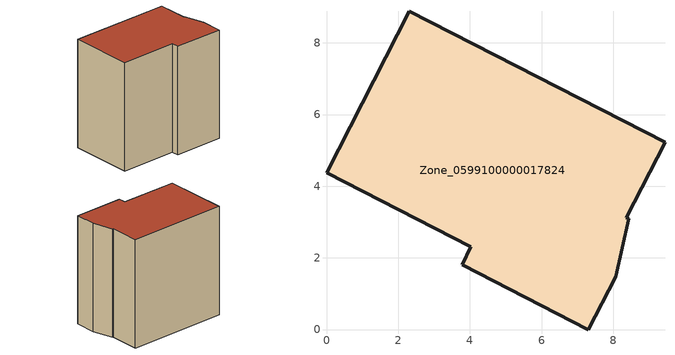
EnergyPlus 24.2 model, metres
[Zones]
Zone_0599100000017824
 floor ground (C_G): 3.79,1.81 4.03,2.31 0,4.38 2.32,8.88 9.45,5.23 8.37,3.12 8.43,3.09 8.07,1.47 7.31,0 z4.02
 wall outside (C_F): 4.03,2.31 3.79,1.81 7.31,0 8.07,1.47 8.43,3.09 8.37,3.12 9.45,5.23 2.32,8.88 0,4.38 4.03,2.31 z4.02:12.64
 roof outside (C_R): 8.07,1.47 8.43,3.09 8.37,3.12 9.45,5.23 2.32,8.88 0,4.38 4.03,2.31 3.79,1.81 7.31,0 z12.64
[BUILDING]
Pand.0599100000017824: North Axis=0; Terrain=City; Loads Convergence Tolerance Value=0.04; Temperature Convergence Tolerance Value=0.4; Solar Distribution=FullExterior; Maximum Number of Warmup Days=25; Minimum Number of Warmup Days=1
[Site:Location]
Rotterdam.The.Hague.AP_ZH_NLD Design_Conditions: Latitude=51.96; Longitude=4.45; Time Zone=1; Elevation=-4.5
[SITE:GROUNDTEMPERATURE:BUILDINGSURFACE]
18, 18, 18, 18, 18, 18, 18, 18, 18, 18, 18, 18
[MATERIAL] Thermal Absorptance=0.9; Solar Absorptance=0.7; Visible Absorptance=0.7
Name | Roughness | Thickness | Conductivity | Density | Specific Heat
G.TC.1992-2005 | MediumSmooth | 0.15 | 0.06 | 540 | 1210
F.TC.1992-2005 | Rough | 0.3 | 0.12 | 1920 | 840
R.TC.1992-2005 | MediumRough | 0.2 | 0.08 | 1500 | 1000
[CONSTRUCTION]
C_G: G.TC.1992-2005
C_F: F.TC.1992-2005
C_R: R.TC.1992-2005
[ZONE]
Zone_0599100000017824: Type=1; Multiplier=1; Ceiling Height=Autocalculate; Volume=Autocalculate; Floor Area=autocalculate; Part of Total Floor Area=Yes
[ZONEINFILTRATION:DESIGNFLOWRATE]
Infil_Zone_0599100000017824: Zone or ZoneList or Space or SpaceList=Zone_0599100000017824; Schedule=AlwaysOn; Design Flow Rate Calculation Method=Flow/Area; Flow Rate per Floor Area=0.0015; Constant Term Coefficient=1; Temperature Term Coefficient=0; Velocity Term Coefficient=0; Velocity Squared Term Coefficient=0
[HVACTEMPLATE:ZONE:IDEALLOADSAIRSYSTEM]
Zone_0599100000017824: Maximum Heating Supply Air Temperature=50; Minimum Cooling Supply Air Temperature=13; Maximum Heating Supply Air Humidity Ratio=0.0156; Minimum Cooling Supply Air Humidity Ratio=0.0077; Heating Limit=NoLimit; Cooling Limit=NoLimit; Dehumidification Control Type=ConstantSensibleHeatRatio; Cooling Sensible Heat Ratio=0.7; Dehumidification Setpoint=60; Humidification Control Type=None; Humidification Setpoint=30; Outdoor Air Method=None; Outdoor Air Flow Rate per Person=0.00944; Outdoor Air Flow Rate per Zone Floor Area=0; Outdoor Air Flow Rate per Zone=0; Demand Controlled Ventilation Type=None; Outdoor Air Economizer Type=NoEconomizer; Heat Recovery Type=None; Sensible Heat Recovery Effectiveness=0.7; Latent Heat Recovery Effectiveness=0.65
[ZONECONTROL:THERMOSTAT]
ThermostatControl_Zone_0599100000017824: Zone or ZoneList=Zone_0599100000017824; Control Type Schedule=DualSetpointControlType; Control 1=Thermostat_Zone_0599100000017824; Temperature Difference Between Cutout And Setpoint=0
[THERMOSTATSETPOINT:DUALSETPOINT]
Thermostat_Zone_0599100000017824: Heating Setpoint Temperature Schedule=HeatingSetpoint_Zone_0599100000017824; Cooling Setpoint Temperature Schedule=CoolingSetpoint_Zone_0599100000017824
[SCHEDULE:COMPACT]
HeatingSetpoint_Zone_0599100000017824: Through: 12/31, For: AllDays, Until: 24:00, 21
CoolingSetpoint_Zone_0599100000017824: Through: 12/31, For: AllDays, Until: 24:00, 24
DualSetpointControlType: Through: 12/31, For: AllDays, Until: 24:00, 4
AlwaysOn: Through: 12/31, For: AllDays, Until: 24:00, 1
